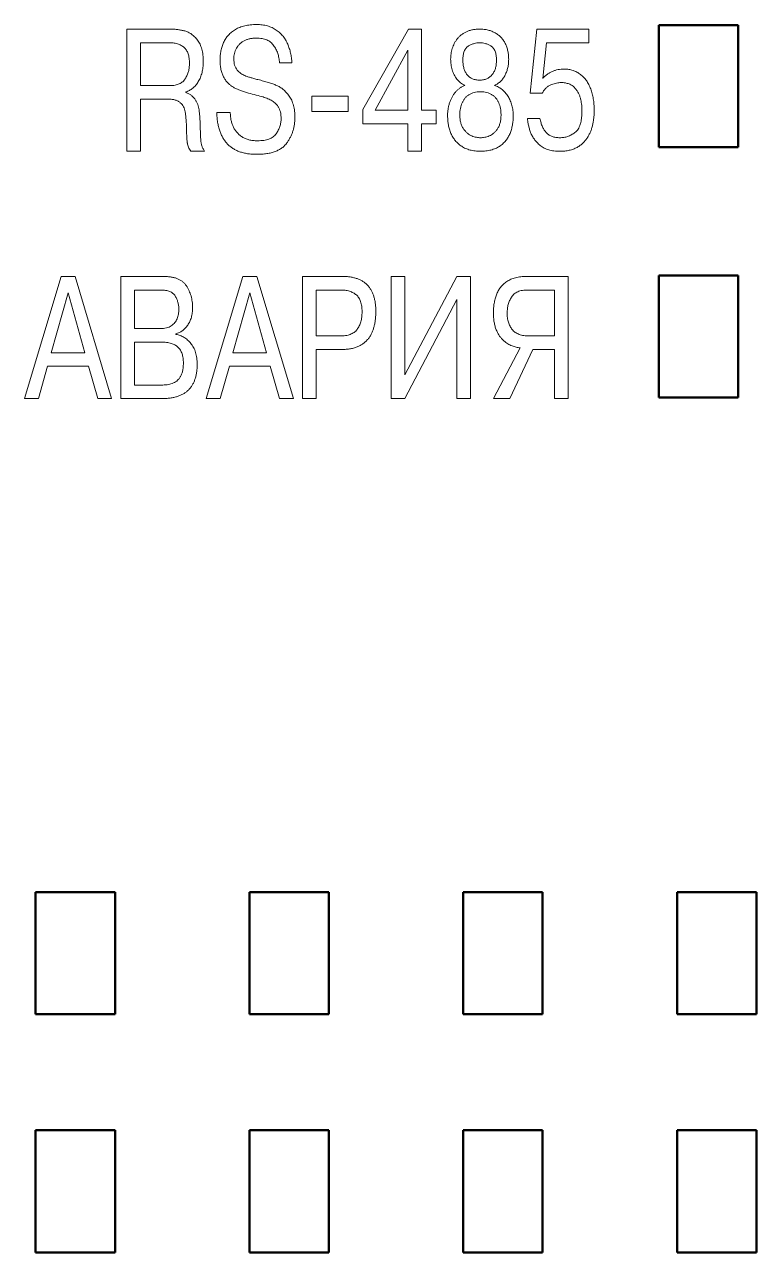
# Model space of a CAD drawing. Header units: millimetres. Extents: x 3520 to 8864, y 403 to 1747.
# Drawn here: x 7277.41 to 7289.39, y 1188.35 to 1208.46 of the extents above; entities that cross this region are included whole.
import ezdxf

# ---------------------------------------------------------------- set-up
doc = ezdxf.new("R2010")
doc.units = ezdxf.units.MM
doc.layers.add('main', color=5, linetype='Continuous', lineweight=50)

msp = doc.modelspace()

# ---------------------------------------------------------------- linework, layer by layer
at = {"color": 0, "linetype": 'Continuous', "lineweight": 15}
for p, q in [((7279.088, 1206.385, 1518.358), (7279.088, 1208.385, 1518.358)), ((7279.088, 1208.385, 1518.358), (7279.805, 1208.385, 1518.358)), ((7282.948, 1207.069, 1518.358), (7283.696, 1208.385, 1518.358)), ((7283.696, 1208.385, 1518.358), (7283.913, 1208.385, 1518.358)), ((7283.913, 1208.385, 1518.358), (7283.913, 1207.056, 1518.358)), ((7285.691, 1207.337, 1518.358), (7285.8, 1208.385, 1518.358)), ((7285.8, 1208.385, 1518.358), (7286.648, 1208.385, 1518.358)), ((7286.648, 1208.385, 1518.358), (7286.648, 1208.163, 1518.358)), ((7279.761, 1208.163, 1518.358), (7279.313, 1208.163, 1518.358)), ((7279.313, 1208.163, 1518.358), (7279.313, 1207.46, 1518.358)), ((7285.958, 1208.163, 1518.358), (7285.895, 1207.577, 1518.358)), ((7286.648, 1208.163, 1518.358), (7285.958, 1208.163, 1518.358)), ((7283.688, 1208.038, 1518.358), (7283.15, 1207.056, 1518.358)), ((7283.688, 1207.056, 1518.358), (7283.688, 1208.038, 1518.358)), ((7281.789, 1207.835, 1518.358), (7281.586, 1207.835, 1518.358)), ((7279.313, 1207.46, 1518.358), (7279.793, 1207.46, 1518.358)), ((7280.052, 1207.356, 1518.358), (7280.052, 1207.348, 1518.358)), ((7282.113, 1207.035, 1518.358), (7282.113, 1207.288, 1518.358)), ((7282.113, 1207.288, 1518.358), (7282.713, 1207.288, 1518.358)), ((7282.713, 1207.288, 1518.358), (7282.713, 1207.035, 1518.358)), ((7285.887, 1207.337, 1518.358), (7285.691, 1207.337, 1518.358)), ((7279.313, 1207.238, 1518.358), (7279.313, 1206.385, 1518.358)), ((7279.765, 1207.238, 1518.358), (7279.313, 1207.238, 1518.358)), ((7280.558, 1207.021, 1518.358), (7280.78, 1207.021, 1518.358)), ((7282.713, 1207.035, 1518.358), (7282.113, 1207.035, 1518.358)), ((7282.948, 1206.835, 1518.358), (7282.948, 1207.069, 1518.358)), ((7283.15, 1207.056, 1518.358), (7283.688, 1207.056, 1518.358)), ((7283.913, 1207.056, 1518.358), (7284.153, 1207.056, 1518.358)), ((7284.153, 1207.056, 1518.358), (7284.153, 1206.835, 1518.358)), ((7285.646, 1206.924, 1518.358), (7285.85, 1206.924, 1518.358)), ((7283.688, 1206.835, 1518.358), (7282.948, 1206.835, 1518.358)), ((7283.688, 1206.385, 1518.358), (7283.688, 1206.835, 1518.358)), ((7284.153, 1206.835, 1518.358), (7283.913, 1206.835, 1518.358)), ((7283.913, 1206.835, 1518.358), (7283.913, 1206.385, 1518.358)), ((7279.313, 1206.385, 1518.358), (7279.088, 1206.385, 1518.358)), ((7280.361, 1206.385, 1518.358), (7280.133, 1206.385, 1518.358)), ((7283.913, 1206.385, 1518.358), (7283.688, 1206.385, 1518.358)), ((7277.413, 1202.335, 1518.358), (7278.011, 1204.335, 1518.358)), ((7278.011, 1204.335, 1518.358), (7278.239, 1204.335, 1518.358)), ((7278.239, 1204.335, 1518.358), (7278.838, 1202.335, 1518.358)), ((7278.988, 1204.335, 1518.358), (7279.688, 1204.335, 1518.358)), ((7278.988, 1202.335, 1518.358), (7278.988, 1204.335, 1518.358)), ((7280.388, 1202.335, 1518.358), (7280.986, 1204.335, 1518.358)), ((7280.986, 1204.335, 1518.358), (7281.214, 1204.335, 1518.358)), ((7281.214, 1204.335, 1518.358), (7281.813, 1202.335, 1518.358)), ((7281.963, 1204.335, 1518.358), (7282.617, 1204.335, 1518.358)), ((7281.963, 1202.335, 1518.358), (7281.963, 1204.335, 1518.358)), ((7283.413, 1202.335, 1518.358), (7283.413, 1204.335, 1518.358)), ((7283.413, 1204.335, 1518.358), (7283.638, 1204.335, 1518.358)), ((7283.638, 1202.726, 1518.358), (7284.488, 1204.335, 1518.358)), ((7283.638, 1204.335, 1518.358), (7283.638, 1202.726, 1518.358)), ((7284.488, 1204.335, 1518.358), (7284.713, 1204.335, 1518.358)), ((7284.713, 1204.335, 1518.358), (7284.713, 1202.335, 1518.358)), ((7285.635, 1204.335, 1518.358), (7286.313, 1204.335, 1518.358)), ((7286.313, 1204.335, 1518.358), (7286.313, 1202.335, 1518.358)), ((7278.124, 1204.066, 1518.358), (7277.847, 1203.085, 1518.358)), ((7278.401, 1203.085, 1518.358), (7278.124, 1204.066, 1518.358)), ((7279.213, 1204.113, 1518.358), (7279.213, 1203.481, 1518.358)), ((7279.64, 1204.113, 1518.358), (7279.213, 1204.113, 1518.358)), ((7281.099, 1204.066, 1518.358), (7280.822, 1203.085, 1518.358)), ((7281.376, 1203.085, 1518.358), (7281.099, 1204.066, 1518.358)), ((7282.188, 1204.113, 1518.358), (7282.188, 1203.36, 1518.358)), ((7282.576, 1204.113, 1518.358), (7282.188, 1204.113, 1518.358)), ((7286.088, 1204.113, 1518.358), (7285.652, 1204.113, 1518.358)), ((7286.088, 1203.36, 1518.358), (7286.088, 1204.113, 1518.358)), ((7284.488, 1203.958, 1518.358), (7283.638, 1202.335, 1518.358)), ((7284.488, 1202.335, 1518.358), (7284.488, 1203.958, 1518.358)), ((7279.213, 1203.481, 1518.358), (7279.633, 1203.481, 1518.358)), ((7279.213, 1203.26, 1518.358), (7279.213, 1202.556, 1518.358)), ((7279.65, 1203.26, 1518.358), (7279.213, 1203.26, 1518.358)), ((7279.891, 1203.394, 1518.358), (7279.891, 1203.387, 1518.358)), ((7282.188, 1203.36, 1518.358), (7282.576, 1203.36, 1518.358)), ((7285.68, 1203.36, 1518.358), (7286.088, 1203.36, 1518.358)), ((7277.847, 1203.085, 1518.358), (7278.401, 1203.085, 1518.358)), ((7280.822, 1203.085, 1518.358), (7281.376, 1203.085, 1518.358)), ((7282.602, 1203.138, 1518.358), (7282.188, 1203.138, 1518.358)), ((7282.188, 1203.138, 1518.358), (7282.188, 1202.335, 1518.358)), ((7285.088, 1202.335, 1518.358), (7285.524, 1203.165, 1518.358)), ((7285.735, 1203.138, 1518.358), (7285.357, 1202.335, 1518.358)), ((7286.088, 1203.138, 1518.358), (7285.735, 1203.138, 1518.358)), ((7286.088, 1202.335, 1518.358), (7286.088, 1203.138, 1518.358)), ((7277.79, 1202.863, 1518.358), (7277.641, 1202.335, 1518.358)), ((7278.459, 1202.863, 1518.358), (7277.79, 1202.863, 1518.358)), ((7278.61, 1202.335, 1518.358), (7278.459, 1202.863, 1518.358)), ((7280.765, 1202.863, 1518.358), (7280.616, 1202.335, 1518.358)), ((7281.434, 1202.863, 1518.358), (7280.765, 1202.863, 1518.358)), ((7281.585, 1202.335, 1518.358), (7281.434, 1202.863, 1518.358)), ((7279.213, 1202.556, 1518.358), (7279.65, 1202.556, 1518.358)), ((7277.641, 1202.335, 1518.358), (7277.413, 1202.335, 1518.358)), ((7278.838, 1202.335, 1518.358), (7278.61, 1202.335, 1518.358)), ((7279.664, 1202.335, 1518.358), (7278.988, 1202.335, 1518.358)), ((7280.616, 1202.335, 1518.358), (7280.388, 1202.335, 1518.358)), ((7281.813, 1202.335, 1518.358), (7281.585, 1202.335, 1518.358)), ((7282.188, 1202.335, 1518.358), (7281.963, 1202.335, 1518.358)), ((7283.638, 1202.335, 1518.358), (7283.413, 1202.335, 1518.358)), ((7284.713, 1202.335, 1518.358), (7284.488, 1202.335, 1518.358)), ((7285.357, 1202.335, 1518.358), (7285.088, 1202.335, 1518.358)), ((7286.313, 1202.335, 1518.358), (7286.088, 1202.335, 1518.358))]:
    msp.add_line(p, q, dxfattribs=at)
for points, knots in [([(7279.805, 1208.385, 1518.358), (7279.825, 1208.384, 1518.358), (7279.864, 1208.384, 1518.358), (7279.922, 1208.378, 1518.358), (7279.98, 1208.368, 1518.358), (7280.037, 1208.356, 1518.358), (7280.094, 1208.335, 1518.358), (7280.148, 1208.303, 1518.358), (7280.198, 1208.259, 1518.358), (7280.238, 1208.215, 1518.358), (7280.267, 1208.174, 1518.358), (7280.286, 1208.138, 1518.358), (7280.302, 1208.099, 1518.358), (7280.315, 1208.056, 1518.358), (7280.325, 1208.01, 1518.358), (7280.333, 1207.96, 1518.358), (7280.337, 1207.906, 1518.358), (7280.338, 1207.869, 1518.358), (7280.338, 1207.85, 1518.358)], [0, 0, 0, 0, 0.067582, 0.134971, 0.202115, 0.269617, 0.337867, 0.409146, 0.485828, 0.56907, 0.613412, 0.659555, 0.707806, 0.75922, 0.81407, 0.871893, 0.933782, 1, 1, 1, 1]), ([(7280.613, 1207.88, 1518.358), (7280.613, 1207.905, 1518.358), (7280.615, 1207.956, 1518.358), (7280.626, 1208.03, 1518.358), (7280.644, 1208.1, 1518.358), (7280.67, 1208.167, 1518.358), (7280.703, 1208.23, 1518.358), (7280.748, 1208.287, 1518.358), (7280.801, 1208.337, 1518.358), (7280.853, 1208.373, 1518.358), (7280.898, 1208.399, 1518.358), (7280.935, 1208.415, 1518.358), (7280.975, 1208.429, 1518.358), (7281.017, 1208.44, 1518.358), (7281.062, 1208.449, 1518.358), (7281.109, 1208.455, 1518.358), (7281.159, 1208.459, 1518.358), (7281.193, 1208.46, 1518.358), (7281.211, 1208.46, 1518.358)], [0, 0, 0, 0, 0.080989, 0.159447, 0.236237, 0.311749, 0.386925, 0.461647, 0.538438, 0.61848, 0.660416, 0.703291, 0.747551, 0.793709, 0.842119, 0.89209, 0.944674, 1, 1, 1, 1]), ([(7281.211, 1208.46, 1518.358), (7281.226, 1208.46, 1518.358), (7281.258, 1208.459, 1518.358), (7281.303, 1208.455, 1518.358), (7281.347, 1208.448, 1518.358), (7281.389, 1208.438, 1518.358), (7281.428, 1208.426, 1518.358), (7281.465, 1208.41, 1518.358), (7281.501, 1208.392, 1518.358), (7281.544, 1208.364, 1518.358), (7281.594, 1208.324, 1518.358), (7281.645, 1208.269, 1518.358), (7281.688, 1208.208, 1518.358), (7281.722, 1208.14, 1518.358), (7281.748, 1208.068, 1518.358), (7281.769, 1207.993, 1518.358), (7281.783, 1207.915, 1518.358), (7281.787, 1207.862, 1518.358), (7281.789, 1207.835, 1518.358)], [0, 0, 0, 0, 0.049927, 0.097956, 0.144353, 0.188898, 0.231843, 0.274003, 0.315344, 0.356188, 0.436482, 0.514325, 0.592164, 0.671002, 0.751236, 0.832704, 0.915347, 1, 1, 1, 1]), ([(7284.388, 1207.891, 1518.358), (7284.388, 1207.906, 1518.358), (7284.389, 1207.935, 1518.358), (7284.394, 1207.979, 1518.358), (7284.402, 1208.023, 1518.358), (7284.414, 1208.067, 1518.358), (7284.428, 1208.11, 1518.358), (7284.447, 1208.151, 1518.358), (7284.47, 1208.19, 1518.358), (7284.496, 1208.227, 1518.358), (7284.526, 1208.261, 1518.358), (7284.562, 1208.292, 1518.358), (7284.602, 1208.319, 1518.358), (7284.646, 1208.343, 1518.358), (7284.694, 1208.362, 1518.358), (7284.747, 1208.375, 1518.358), (7284.804, 1208.383, 1518.358), (7284.844, 1208.384, 1518.358), (7284.864, 1208.385, 1518.358)], [0, 0, 0, 0, 0.057124, 0.114087, 0.171656, 0.230106, 0.288901, 0.346769, 0.405172, 0.46349, 0.522899, 0.583399, 0.645196, 0.709387, 0.776746, 0.846589, 0.921108, 1, 1, 1, 1]), ([(7284.864, 1208.385, 1518.358), (7284.888, 1208.384, 1518.358), (7284.934, 1208.383, 1518.358), (7285.001, 1208.371, 1518.358), (7285.063, 1208.351, 1518.358), (7285.119, 1208.323, 1518.358), (7285.17, 1208.289, 1518.358), (7285.215, 1208.248, 1518.358), (7285.253, 1208.201, 1518.358), (7285.283, 1208.147, 1518.358), (7285.308, 1208.089, 1518.358), (7285.325, 1208.026, 1518.358), (7285.336, 1207.96, 1518.358), (7285.337, 1207.914, 1518.358), (7285.338, 1207.891, 1518.358)], [0, 0, 0, 0, 0.0922066, 0.1795328, 0.2625582, 0.3435537, 0.4229668, 0.5006548, 0.5783939, 0.6579566, 0.7397914, 0.8227598, 0.9093355, 1, 1, 1, 1]), ([(7280.113, 1207.822, 1518.358), (7280.113, 1207.837, 1518.358), (7280.112, 1207.866, 1518.358), (7280.108, 1207.907, 1518.358), (7280.101, 1207.945, 1518.358), (7280.092, 1207.98, 1518.358), (7280.079, 1208.011, 1518.358), (7280.064, 1208.039, 1518.358), (7280.046, 1208.064, 1518.358), (7280.025, 1208.085, 1518.358), (7280.002, 1208.104, 1518.358), (7279.975, 1208.12, 1518.358), (7279.946, 1208.133, 1518.358), (7279.914, 1208.145, 1518.358), (7279.88, 1208.153, 1518.358), (7279.842, 1208.159, 1518.358), (7279.802, 1208.163, 1518.358), (7279.775, 1208.163, 1518.358), (7279.761, 1208.163, 1518.358)], [0, 0, 0, 0, 0.078601, 0.15128, 0.218583, 0.2821, 0.340832, 0.397255, 0.450603, 0.50274, 0.555258, 0.609383, 0.665498, 0.724782, 0.787285, 0.853557, 0.924864, 1, 1, 1, 1]), ([(7281.209, 1208.238, 1518.358), (7281.19, 1208.238, 1518.358), (7281.153, 1208.237, 1518.358), (7281.1, 1208.228, 1518.358), (7281.051, 1208.214, 1518.358), (7281.007, 1208.195, 1518.358), (7280.967, 1208.17, 1518.358), (7280.933, 1208.141, 1518.358), (7280.903, 1208.108, 1518.358), (7280.88, 1208.071, 1518.358), (7280.861, 1208.031, 1518.358), (7280.847, 1207.988, 1518.358), (7280.839, 1207.943, 1518.358), (7280.838, 1207.913, 1518.358), (7280.838, 1207.897, 1518.358)], [0, 0, 0, 0, 0.100525, 0.193917, 0.282718, 0.3677, 0.448985, 0.527619, 0.604609, 0.681676, 0.759205, 0.837731, 0.917331, 1, 1, 1, 1]), ([(7281.586, 1207.835, 1518.358), (7281.583, 1207.861, 1518.358), (7281.578, 1207.913, 1518.358), (7281.559, 1207.988, 1518.358), (7281.53, 1208.056, 1518.358), (7281.498, 1208.109, 1518.358), (7281.468, 1208.147, 1518.358), (7281.441, 1208.172, 1518.358), (7281.411, 1208.192, 1518.358), (7281.377, 1208.209, 1518.358), (7281.34, 1208.223, 1518.358), (7281.299, 1208.232, 1518.358), (7281.255, 1208.237, 1518.358), (7281.224, 1208.238, 1518.358), (7281.209, 1208.238, 1518.358)], [0, 0, 0, 0, 0.128545, 0.250489, 0.369902, 0.487495, 0.545997, 0.603831, 0.662579, 0.722447, 0.785861, 0.852328, 0.923889, 1, 1, 1, 1]), ([(7284.864, 1208.163, 1518.358), (7284.849, 1208.163, 1518.358), (7284.818, 1208.161, 1518.358), (7284.772, 1208.15, 1518.358), (7284.726, 1208.133, 1518.358), (7284.688, 1208.114, 1518.358), (7284.658, 1208.094, 1518.358), (7284.639, 1208.074, 1518.358), (7284.623, 1208.05, 1518.358), (7284.61, 1208.023, 1518.358), (7284.6, 1207.991, 1518.358), (7284.593, 1207.956, 1518.358), (7284.589, 1207.917, 1518.358), (7284.588, 1207.889, 1518.358), (7284.588, 1207.875, 1518.358)], [0, 0, 0, 0, 0.099472, 0.201106, 0.308479, 0.422805, 0.481641, 0.540898, 0.603028, 0.668418, 0.741415, 0.819884, 0.905894, 1, 1, 1, 1]), ([(7285.138, 1207.875, 1518.358), (7285.138, 1207.889, 1518.358), (7285.137, 1207.917, 1518.358), (7285.133, 1207.956, 1518.358), (7285.126, 1207.992, 1518.358), (7285.116, 1208.023, 1518.358), (7285.103, 1208.051, 1518.358), (7285.087, 1208.075, 1518.358), (7285.068, 1208.094, 1518.358), (7285.04, 1208.115, 1518.358), (7285.001, 1208.133, 1518.358), (7284.956, 1208.151, 1518.358), (7284.91, 1208.161, 1518.358), (7284.879, 1208.163, 1518.358), (7284.864, 1208.163, 1518.358)], [0, 0, 0, 0, 0.0952428, 0.1815086, 0.2610518, 0.3331826, 0.3995423, 0.4613766, 0.5201941, 0.5785095, 0.6912584, 0.797642, 0.9002326, 1, 1, 1, 1]), ([(7281.295, 1207.28, 1518.358), (7281.255, 1207.291, 1518.358), (7281.171, 1207.314, 1518.358), (7281.066, 1207.341, 1518.358), (7280.982, 1207.367, 1518.358), (7280.924, 1207.389, 1518.358), (7280.87, 1207.412, 1518.358), (7280.82, 1207.439, 1518.358), (7280.775, 1207.47, 1518.358), (7280.735, 1207.508, 1518.358), (7280.7, 1207.552, 1518.358), (7280.669, 1207.603, 1518.358), (7280.643, 1207.661, 1518.358), (7280.626, 1207.727, 1518.358), (7280.614, 1207.801, 1518.358), (7280.613, 1207.853, 1518.358), (7280.613, 1207.88, 1518.358)], [0, 0, 0, 0, 0.124672, 0.256654, 0.322071, 0.383851, 0.441716, 0.496622, 0.549822, 0.603589, 0.65927, 0.717637, 0.7795, 0.846709, 0.919668, 1, 1, 1, 1]), ([(7280.838, 1207.897, 1518.358), (7280.838, 1207.879, 1518.358), (7280.84, 1207.844, 1518.358), (7280.85, 1207.795, 1518.358), (7280.867, 1207.752, 1518.358), (7280.891, 1207.715, 1518.358), (7280.92, 1207.686, 1518.358), (7280.95, 1207.659, 1518.358), (7280.983, 1207.639, 1518.358), (7281.018, 1207.622, 1518.358), (7281.06, 1207.608, 1518.358), (7281.109, 1207.592, 1518.358), (7281.169, 1207.576, 1518.358), (7281.211, 1207.564, 1518.358), (7281.234, 1207.558, 1518.358)], [0, 0, 0, 0, 0.095091, 0.180969, 0.259763, 0.334584, 0.406504, 0.475245, 0.541996, 0.607187, 0.680505, 0.770757, 0.877177, 1, 1, 1, 1]), ([(7284.622, 1207.463, 1518.358), (7284.61, 1207.47, 1518.358), (7284.584, 1207.482, 1518.358), (7284.55, 1207.506, 1518.358), (7284.519, 1207.533, 1518.358), (7284.491, 1207.565, 1518.358), (7284.466, 1207.6, 1518.358), (7284.445, 1207.637, 1518.358), (7284.427, 1207.676, 1518.358), (7284.413, 1207.718, 1518.358), (7284.402, 1207.761, 1518.358), (7284.394, 1207.804, 1518.358), (7284.389, 1207.848, 1518.358), (7284.388, 1207.877, 1518.358), (7284.388, 1207.891, 1518.358)], [0, 0, 0, 0, 0.082033, 0.162753, 0.242748, 0.324882, 0.407522, 0.490339, 0.573761, 0.659565, 0.74559, 0.831206, 0.915821, 1, 1, 1, 1]), ([(7285.338, 1207.891, 1518.358), (7285.337, 1207.868, 1518.358), (7285.336, 1207.823, 1518.358), (7285.325, 1207.757, 1518.358), (7285.307, 1207.693, 1518.358), (7285.282, 1207.634, 1518.358), (7285.25, 1207.579, 1518.358), (7285.209, 1207.532, 1518.358), (7285.162, 1207.492, 1518.358), (7285.125, 1207.473, 1518.358), (7285.106, 1207.463, 1518.358)], [0, 0, 0, 0, 0.133109, 0.263235, 0.390427, 0.517402, 0.641033, 0.76009, 0.878262, 1, 1, 1, 1]), ([(7279.793, 1207.46, 1518.358), (7279.808, 1207.46, 1518.358), (7279.836, 1207.461, 1518.358), (7279.876, 1207.466, 1518.358), (7279.913, 1207.475, 1518.358), (7279.946, 1207.487, 1518.358), (7279.976, 1207.504, 1518.358), (7280.003, 1207.523, 1518.358), (7280.025, 1207.547, 1518.358), (7280.051, 1207.583, 1518.358), (7280.075, 1207.632, 1518.358), (7280.097, 1207.693, 1518.358), (7280.11, 1207.757, 1518.358), (7280.112, 1207.8, 1518.358), (7280.113, 1207.822, 1518.358)], [0, 0, 0, 0, 0.079674, 0.153454, 0.221537, 0.286083, 0.347452, 0.406864, 0.465678, 0.525243, 0.645068, 0.762859, 0.880352, 1, 1, 1, 1]), ([(7280.338, 1207.85, 1518.358), (7280.338, 1207.835, 1518.358), (7280.337, 1207.804, 1518.358), (7280.333, 1207.759, 1518.358), (7280.327, 1207.716, 1518.358), (7280.318, 1207.675, 1518.358), (7280.307, 1207.635, 1518.358), (7280.293, 1207.597, 1518.358), (7280.277, 1207.561, 1518.358), (7280.258, 1207.527, 1518.358), (7280.237, 1207.495, 1518.358), (7280.215, 1207.466, 1518.358), (7280.192, 1207.44, 1518.358), (7280.166, 1207.417, 1518.358), (7280.14, 1207.397, 1518.358), (7280.113, 1207.38, 1518.358), (7280.083, 1207.366, 1518.358), (7280.063, 1207.359, 1518.358), (7280.052, 1207.356, 1518.358)], [0, 0, 0, 0, 0.076122, 0.14994, 0.221023, 0.289626, 0.357438, 0.423602, 0.488275, 0.552376, 0.614813, 0.674545, 0.731585, 0.786817, 0.840663, 0.894078, 0.947004, 1, 1, 1, 1]), ([(7284.588, 1207.875, 1518.358), (7284.588, 1207.863, 1518.358), (7284.589, 1207.839, 1518.358), (7284.592, 1207.804, 1518.358), (7284.598, 1207.772, 1518.358), (7284.605, 1207.741, 1518.358), (7284.615, 1207.712, 1518.358), (7284.627, 1207.685, 1518.358), (7284.642, 1207.66, 1518.358), (7284.658, 1207.637, 1518.358), (7284.677, 1207.617, 1518.358), (7284.698, 1207.599, 1518.358), (7284.721, 1207.584, 1518.358), (7284.746, 1207.571, 1518.358), (7284.773, 1207.562, 1518.358), (7284.801, 1207.554, 1518.358), (7284.832, 1207.551, 1518.358), (7284.853, 1207.55, 1518.358), (7284.864, 1207.55, 1518.358)], [0, 0, 0, 0, 0.075186, 0.146586, 0.214739, 0.280588, 0.342938, 0.40406, 0.463097, 0.522088, 0.579867, 0.636047, 0.693195, 0.750292, 0.80856, 0.869313, 0.932855, 1, 1, 1, 1]), ([(7284.864, 1207.55, 1518.358), (7284.874, 1207.55, 1518.358), (7284.895, 1207.55, 1518.358), (7284.924, 1207.555, 1518.358), (7284.952, 1207.561, 1518.358), (7284.978, 1207.571, 1518.358), (7285.002, 1207.583, 1518.358), (7285.025, 1207.598, 1518.358), (7285.046, 1207.616, 1518.358), (7285.065, 1207.636, 1518.358), (7285.082, 1207.659, 1518.358), (7285.097, 1207.684, 1518.358), (7285.11, 1207.711, 1518.358), (7285.12, 1207.74, 1518.358), (7285.128, 1207.77, 1518.358), (7285.134, 1207.804, 1518.358), (7285.137, 1207.838, 1518.358), (7285.138, 1207.862, 1518.358), (7285.138, 1207.875, 1518.358)], [0, 0, 0, 0, 0.064284, 0.125922, 0.185287, 0.242675, 0.29904, 0.355423, 0.411958, 0.470056, 0.529253, 0.589078, 0.651271, 0.71505, 0.780733, 0.849979, 0.923526, 1, 1, 1, 1]), ([(7285.895, 1207.577, 1518.358), (7285.906, 1207.59, 1518.358), (7285.929, 1207.614, 1518.358), (7285.968, 1207.645, 1518.358), (7286.008, 1207.672, 1518.358), (7286.052, 1207.693, 1518.358), (7286.098, 1207.711, 1518.358), (7286.146, 1207.722, 1518.358), (7286.197, 1207.73, 1518.358), (7286.231, 1207.731, 1518.358), (7286.249, 1207.731, 1518.358)], [0, 0, 0, 0, 0.127563, 0.251588, 0.37259, 0.494039, 0.615325, 0.739683, 0.867517, 1, 1, 1, 1]), ([(7286.249, 1207.731, 1518.358), (7286.261, 1207.731, 1518.358), (7286.286, 1207.731, 1518.358), (7286.322, 1207.726, 1518.358), (7286.357, 1207.72, 1518.358), (7286.391, 1207.711, 1518.358), (7286.423, 1207.698, 1518.358), (7286.454, 1207.683, 1518.358), (7286.484, 1207.665, 1518.358), (7286.522, 1207.638, 1518.358), (7286.566, 1207.598, 1518.358), (7286.612, 1207.542, 1518.358), (7286.65, 1207.477, 1518.358), (7286.682, 1207.405, 1518.358), (7286.707, 1207.326, 1518.358), (7286.725, 1207.242, 1518.358), (7286.736, 1207.152, 1518.358), (7286.737, 1207.091, 1518.358), (7286.738, 1207.06, 1518.358)], [0, 0, 0, 0, 0.0402993, 0.0791755, 0.1171932, 0.1546558, 0.1915884, 0.2283704, 0.2654291, 0.3030347, 0.3787883, 0.4559875, 0.5363641, 0.6212696, 0.7101769, 0.8024281, 0.8988109, 1, 1, 1, 1]), ([(7281.234, 1207.558, 1518.358), (7281.264, 1207.551, 1518.358), (7281.321, 1207.536, 1518.358), (7281.402, 1207.513, 1518.358), (7281.474, 1207.489, 1518.358), (7281.538, 1207.465, 1518.358), (7281.596, 1207.436, 1518.358), (7281.65, 1207.397, 1518.358), (7281.7, 1207.347, 1518.358), (7281.739, 1207.299, 1518.358), (7281.768, 1207.255, 1518.358), (7281.787, 1207.219, 1518.358), (7281.802, 1207.178, 1518.358), (7281.816, 1207.135, 1518.358), (7281.826, 1207.089, 1518.358), (7281.833, 1207.039, 1518.358), (7281.837, 1206.987, 1518.358), (7281.838, 1206.95, 1518.358), (7281.838, 1206.932, 1518.358)], [0, 0, 0, 0, 0.096289, 0.183241, 0.260683, 0.329391, 0.394167, 0.46236, 0.534542, 0.612862, 0.654266, 0.69649, 0.740693, 0.787144, 0.836287, 0.887638, 0.942284, 1, 1, 1, 1]), ([(7286.195, 1207.51, 1518.358), (7286.183, 1207.51, 1518.358), (7286.158, 1207.509, 1518.358), (7286.121, 1207.502, 1518.358), (7286.08, 1207.491, 1518.358), (7286.037, 1207.478, 1518.358), (7285.993, 1207.457, 1518.358), (7285.953, 1207.425, 1518.358), (7285.917, 1207.385, 1518.358), (7285.897, 1207.354, 1518.358), (7285.887, 1207.337, 1518.358)], [0, 0, 0, 0, 0.093947, 0.197558, 0.3108, 0.435113, 0.56426, 0.698753, 0.84274, 1, 1, 1, 1]), ([(7286.538, 1207.056, 1518.358), (7286.538, 1207.069, 1518.358), (7286.537, 1207.096, 1518.358), (7286.533, 1207.138, 1518.358), (7286.527, 1207.183, 1518.358), (7286.519, 1207.23, 1518.358), (7286.506, 1207.279, 1518.358), (7286.485, 1207.328, 1518.358), (7286.458, 1207.375, 1518.358), (7286.429, 1207.413, 1518.358), (7286.403, 1207.441, 1518.358), (7286.38, 1207.46, 1518.358), (7286.355, 1207.475, 1518.358), (7286.327, 1207.488, 1518.358), (7286.297, 1207.497, 1518.358), (7286.265, 1207.505, 1518.358), (7286.231, 1207.509, 1518.358), (7286.207, 1207.51, 1518.358), (7286.195, 1207.51, 1518.358)], [0, 0, 0, 0, 0.060176, 0.124809, 0.195352, 0.271268, 0.350558, 0.431692, 0.516097, 0.605411, 0.650957, 0.696698, 0.742233, 0.788702, 0.837888, 0.889028, 0.942838, 1, 1, 1, 1]), ([(7280.052, 1207.348, 1518.358), (7280.069, 1207.341, 1518.358), (7280.1, 1207.328, 1518.358), (7280.143, 1207.301, 1518.358), (7280.179, 1207.269, 1518.358), (7280.207, 1207.233, 1518.358), (7280.23, 1207.193, 1518.358), (7280.249, 1207.151, 1518.358), (7280.262, 1207.107, 1518.358), (7280.271, 1207.06, 1518.358), (7280.277, 1207.008, 1518.358), (7280.282, 1206.949, 1518.358), (7280.286, 1206.882, 1518.358), (7280.287, 1206.835, 1518.358), (7280.288, 1206.81, 1518.358)], [0, 0, 0, 0, 0.084088, 0.162441, 0.236861, 0.309445, 0.381736, 0.453397, 0.525918, 0.600217, 0.68178, 0.775397, 0.88126, 1, 1, 1, 1]), ([(7281.613, 1206.922, 1518.358), (7281.612, 1206.941, 1518.358), (7281.611, 1206.978, 1518.358), (7281.602, 1207.029, 1518.358), (7281.587, 1207.075, 1518.358), (7281.565, 1207.115, 1518.358), (7281.539, 1207.148, 1518.358), (7281.512, 1207.178, 1518.358), (7281.481, 1207.202, 1518.358), (7281.449, 1207.222, 1518.358), (7281.414, 1207.237, 1518.358), (7281.377, 1207.253, 1518.358), (7281.337, 1207.267, 1518.358), (7281.309, 1207.276, 1518.358), (7281.295, 1207.28, 1518.358)], [0, 0, 0, 0, 0.108246, 0.207385, 0.298142, 0.383864, 0.465262, 0.541732, 0.614955, 0.685519, 0.757208, 0.834041, 0.914667, 1, 1, 1, 1]), ([(7284.338, 1206.962, 1518.358), (7284.338, 1206.982, 1518.358), (7284.339, 1207.022, 1518.358), (7284.346, 1207.081, 1518.358), (7284.357, 1207.137, 1518.358), (7284.373, 1207.189, 1518.358), (7284.393, 1207.239, 1518.358), (7284.416, 1207.284, 1518.358), (7284.443, 1207.326, 1518.358), (7284.474, 1207.362, 1518.358), (7284.507, 1207.395, 1518.358), (7284.543, 1207.423, 1518.358), (7284.581, 1207.446, 1518.358), (7284.609, 1207.458, 1518.358), (7284.622, 1207.463, 1518.358)], [0, 0, 0, 0, 0.099456, 0.195628, 0.287958, 0.377841, 0.465029, 0.548229, 0.628271, 0.706088, 0.781773, 0.855807, 0.928136, 1, 1, 1, 1]), ([(7284.877, 1207.36, 1518.358), (7284.858, 1207.359, 1518.358), (7284.823, 1207.358, 1518.358), (7284.773, 1207.349, 1518.358), (7284.728, 1207.333, 1518.358), (7284.687, 1207.312, 1518.358), (7284.652, 1207.285, 1518.358), (7284.621, 1207.253, 1518.358), (7284.595, 1207.217, 1518.358), (7284.574, 1207.176, 1518.358), (7284.558, 1207.133, 1518.358), (7284.546, 1207.086, 1518.358), (7284.539, 1207.037, 1518.358), (7284.538, 1207.003, 1518.358), (7284.538, 1206.986, 1518.358)], [0, 0, 0, 0, 0.0952311, 0.1835102, 0.2667907, 0.3466559, 0.424224, 0.5006468, 0.5780913, 0.6576366, 0.7394521, 0.8225639, 0.9096209, 1, 1, 1, 1]), ([(7285.213, 1206.986, 1518.358), (7285.212, 1207.003, 1518.358), (7285.211, 1207.037, 1518.358), (7285.205, 1207.086, 1518.358), (7285.193, 1207.133, 1518.358), (7285.177, 1207.177, 1518.358), (7285.157, 1207.218, 1518.358), (7285.131, 1207.254, 1518.358), (7285.1, 1207.286, 1518.358), (7285.064, 1207.312, 1518.358), (7285.024, 1207.334, 1518.358), (7284.979, 1207.349, 1518.358), (7284.929, 1207.358, 1518.358), (7284.894, 1207.359, 1518.358), (7284.877, 1207.36, 1518.358)], [0, 0, 0, 0, 0.090614, 0.177802, 0.261961, 0.34375, 0.423796, 0.501441, 0.578063, 0.655965, 0.735433, 0.818058, 0.905891, 1, 1, 1, 1]), ([(7285.106, 1207.463, 1518.358), (7285.117, 1207.459, 1518.358), (7285.14, 1207.451, 1518.358), (7285.171, 1207.435, 1518.358), (7285.202, 1207.417, 1518.358), (7285.23, 1207.396, 1518.358), (7285.257, 1207.372, 1518.358), (7285.282, 1207.345, 1518.358), (7285.306, 1207.315, 1518.358), (7285.328, 1207.283, 1518.358), (7285.348, 1207.249, 1518.358), (7285.365, 1207.213, 1518.358), (7285.38, 1207.175, 1518.358), (7285.393, 1207.135, 1518.358), (7285.401, 1207.094, 1518.358), (7285.408, 1207.052, 1518.358), (7285.412, 1207.007, 1518.358), (7285.413, 1206.977, 1518.358), (7285.413, 1206.962, 1518.358)], [0, 0, 0, 0, 0.056701, 0.112878, 0.168976, 0.225442, 0.282713, 0.341661, 0.401388, 0.464001, 0.52725, 0.590667, 0.65545, 0.720555, 0.787397, 0.855999, 0.927219, 1, 1, 1, 1]), ([(7280.063, 1206.778, 1518.358), (7280.062, 1206.803, 1518.358), (7280.061, 1206.851, 1518.358), (7280.056, 1206.918, 1518.358), (7280.05, 1206.977, 1518.358), (7280.043, 1207.028, 1518.358), (7280.032, 1207.073, 1518.358), (7280.015, 1207.114, 1518.358), (7279.991, 1207.15, 1518.358), (7279.962, 1207.182, 1518.358), (7279.925, 1207.208, 1518.358), (7279.879, 1207.226, 1518.358), (7279.825, 1207.237, 1518.358), (7279.786, 1207.238, 1518.358), (7279.765, 1207.238, 1518.358)], [0, 0, 0, 0, 0.119234, 0.225135, 0.318337, 0.397909, 0.469564, 0.536987, 0.603936, 0.670871, 0.740561, 0.816298, 0.902184, 1, 1, 1, 1]), ([(7281.211, 1206.335, 1518.358), (7281.185, 1206.335, 1518.358), (7281.135, 1206.336, 1518.358), (7281.063, 1206.344, 1518.358), (7280.996, 1206.358, 1518.358), (7280.934, 1206.376, 1518.358), (7280.876, 1206.401, 1518.358), (7280.823, 1206.43, 1518.358), (7280.775, 1206.465, 1518.358), (7280.731, 1206.506, 1518.358), (7280.693, 1206.552, 1518.358), (7280.659, 1206.603, 1518.358), (7280.63, 1206.66, 1518.358), (7280.606, 1206.722, 1518.358), (7280.586, 1206.789, 1518.358), (7280.572, 1206.862, 1518.358), (7280.562, 1206.94, 1518.358), (7280.559, 1206.993, 1518.358), (7280.558, 1207.021, 1518.358)], [0, 0, 0, 0, 0.071054, 0.137747, 0.201338, 0.261509, 0.319309, 0.375258, 0.429969, 0.484829, 0.540121, 0.596592, 0.655247, 0.716737, 0.78163, 0.849981, 0.922689, 1, 1, 1, 1]), ([(7280.78, 1207.021, 1518.358), (7280.781, 1207.001, 1518.358), (7280.782, 1206.961, 1518.358), (7280.791, 1206.902, 1518.358), (7280.806, 1206.845, 1518.358), (7280.826, 1206.791, 1518.358), (7280.852, 1206.74, 1518.358), (7280.887, 1206.695, 1518.358), (7280.927, 1206.654, 1518.358), (7280.974, 1206.619, 1518.358), (7281.027, 1206.591, 1518.358), (7281.087, 1206.571, 1518.358), (7281.154, 1206.558, 1518.358), (7281.2, 1206.557, 1518.358), (7281.224, 1206.556, 1518.358)], [0, 0, 0, 0, 0.084036, 0.165597, 0.246239, 0.325577, 0.404029, 0.481284, 0.55927, 0.639214, 0.722001, 0.808428, 0.900865, 1, 1, 1, 1]), ([(7281.838, 1206.932, 1518.358), (7281.838, 1206.913, 1518.358), (7281.837, 1206.876, 1518.358), (7281.83, 1206.822, 1518.358), (7281.82, 1206.768, 1518.358), (7281.806, 1206.716, 1518.358), (7281.787, 1206.665, 1518.358), (7281.765, 1206.615, 1518.358), (7281.738, 1206.567, 1518.358), (7281.708, 1206.52, 1518.358), (7281.671, 1206.476, 1518.358), (7281.627, 1206.437, 1518.358), (7281.575, 1206.406, 1518.358), (7281.516, 1206.379, 1518.358), (7281.45, 1206.359, 1518.358), (7281.376, 1206.345, 1518.358), (7281.296, 1206.336, 1518.358), (7281.24, 1206.335, 1518.358), (7281.211, 1206.335, 1518.358)], [0, 0, 0, 0, 0.05652, 0.111788, 0.166869, 0.2214, 0.276003, 0.331153, 0.386668, 0.443749, 0.500949, 0.559475, 0.620313, 0.684845, 0.75469, 0.8296, 0.911476, 1, 1, 1, 1]), ([(7281.224, 1206.556, 1518.358), (7281.242, 1206.557, 1518.358), (7281.277, 1206.558, 1518.358), (7281.326, 1206.562, 1518.358), (7281.372, 1206.571, 1518.358), (7281.413, 1206.584, 1518.358), (7281.449, 1206.6, 1518.358), (7281.481, 1206.62, 1518.358), (7281.509, 1206.644, 1518.358), (7281.539, 1206.68, 1518.358), (7281.568, 1206.729, 1518.358), (7281.594, 1206.791, 1518.358), (7281.61, 1206.856, 1518.358), (7281.612, 1206.9, 1518.358), (7281.613, 1206.922, 1518.358)], [0, 0, 0, 0, 0.088675, 0.170654, 0.245963, 0.316028, 0.381294, 0.442759, 0.501477, 0.559359, 0.672903, 0.782267, 0.890516, 1, 1, 1, 1]), ([(7284.877, 1206.385, 1518.358), (7284.861, 1206.385, 1518.358), (7284.832, 1206.385, 1518.358), (7284.788, 1206.39, 1518.358), (7284.746, 1206.396, 1518.358), (7284.707, 1206.405, 1518.358), (7284.669, 1206.416, 1518.358), (7284.634, 1206.43, 1518.358), (7284.6, 1206.446, 1518.358), (7284.559, 1206.472, 1518.358), (7284.512, 1206.508, 1518.358), (7284.463, 1206.559, 1518.358), (7284.422, 1206.615, 1518.358), (7284.391, 1206.678, 1518.358), (7284.368, 1206.745, 1518.358), (7284.35, 1206.815, 1518.358), (7284.34, 1206.888, 1518.358), (7284.339, 1206.937, 1518.358), (7284.338, 1206.962, 1518.358)], [0, 0, 0, 0, 0.051187, 0.09993, 0.146814, 0.192117, 0.235977, 0.278777, 0.320635, 0.361665, 0.44145, 0.519392, 0.596212, 0.674645, 0.754048, 0.834664, 0.915936, 1, 1, 1, 1]), ([(7284.538, 1206.986, 1518.358), (7284.539, 1206.962, 1518.358), (7284.54, 1206.918, 1518.358), (7284.551, 1206.855, 1518.358), (7284.569, 1206.8, 1518.358), (7284.596, 1206.753, 1518.358), (7284.627, 1206.713, 1518.358), (7284.661, 1206.68, 1518.358), (7284.697, 1206.655, 1518.358), (7284.734, 1206.636, 1518.358), (7284.772, 1206.623, 1518.358), (7284.808, 1206.613, 1518.358), (7284.843, 1206.608, 1518.358), (7284.866, 1206.607, 1518.358), (7284.877, 1206.606, 1518.358)], [0, 0, 0, 0, 0.122449, 0.232718, 0.333157, 0.427028, 0.51503, 0.596172, 0.672553, 0.745861, 0.816065, 0.881665, 0.942526, 1, 1, 1, 1]), ([(7284.877, 1206.606, 1518.358), (7284.888, 1206.607, 1518.358), (7284.911, 1206.608, 1518.358), (7284.946, 1206.613, 1518.358), (7284.982, 1206.623, 1518.358), (7285.02, 1206.635, 1518.358), (7285.057, 1206.654, 1518.358), (7285.092, 1206.68, 1518.358), (7285.125, 1206.713, 1518.358), (7285.156, 1206.752, 1518.358), (7285.182, 1206.798, 1518.358), (7285.2, 1206.854, 1518.358), (7285.211, 1206.917, 1518.358), (7285.212, 1206.962, 1518.358), (7285.213, 1206.986, 1518.358)], [0, 0, 0, 0, 0.059574, 0.121165, 0.186825, 0.256222, 0.32868, 0.404022, 0.484266, 0.570965, 0.663991, 0.764948, 0.876111, 1, 1, 1, 1]), ([(7285.413, 1206.962, 1518.358), (7285.412, 1206.937, 1518.358), (7285.411, 1206.887, 1518.358), (7285.401, 1206.814, 1518.358), (7285.384, 1206.744, 1518.358), (7285.361, 1206.677, 1518.358), (7285.331, 1206.614, 1518.358), (7285.291, 1206.558, 1518.358), (7285.243, 1206.507, 1518.358), (7285.196, 1206.471, 1518.358), (7285.155, 1206.446, 1518.358), (7285.121, 1206.43, 1518.358), (7285.086, 1206.416, 1518.358), (7285.048, 1206.405, 1518.358), (7285.008, 1206.396, 1518.358), (7284.966, 1206.39, 1518.358), (7284.922, 1206.385, 1518.358), (7284.892, 1206.385, 1518.358), (7284.877, 1206.385, 1518.358)], [0, 0, 0, 0, 0.084884, 0.16699, 0.246944, 0.32617, 0.403788, 0.480074, 0.557379, 0.636864, 0.677878, 0.719326, 0.761951, 0.805793, 0.851504, 0.898802, 0.948396, 1, 1, 1, 1]), ([(7286.175, 1206.385, 1518.358), (7286.158, 1206.385, 1518.358), (7286.126, 1206.386, 1518.358), (7286.079, 1206.39, 1518.358), (7286.035, 1206.397, 1518.358), (7285.994, 1206.408, 1518.358), (7285.955, 1206.421, 1518.358), (7285.919, 1206.437, 1518.358), (7285.886, 1206.457, 1518.358), (7285.846, 1206.485, 1518.358), (7285.802, 1206.526, 1518.358), (7285.758, 1206.579, 1518.358), (7285.721, 1206.634, 1518.358), (7285.695, 1206.693, 1518.358), (7285.677, 1206.753, 1518.358), (7285.662, 1206.811, 1518.358), (7285.651, 1206.868, 1518.358), (7285.647, 1206.905, 1518.358), (7285.646, 1206.924, 1518.358)], [0, 0, 0, 0, 0.058691, 0.113892, 0.166821, 0.216786, 0.265136, 0.31185, 0.356769, 0.401122, 0.486786, 0.567751, 0.645655, 0.721538, 0.795746, 0.866325, 0.934453, 1, 1, 1, 1]), ([(7285.85, 1206.924, 1518.358), (7285.853, 1206.911, 1518.358), (7285.857, 1206.886, 1518.358), (7285.867, 1206.85, 1518.358), (7285.877, 1206.816, 1518.358), (7285.89, 1206.785, 1518.358), (7285.905, 1206.757, 1518.358), (7285.92, 1206.73, 1518.358), (7285.938, 1206.707, 1518.358), (7285.958, 1206.686, 1518.358), (7285.978, 1206.666, 1518.358), (7286.001, 1206.65, 1518.358), (7286.026, 1206.637, 1518.358), (7286.052, 1206.626, 1518.358), (7286.08, 1206.617, 1518.358), (7286.11, 1206.611, 1518.358), (7286.141, 1206.607, 1518.358), (7286.162, 1206.607, 1518.358), (7286.173, 1206.606, 1518.358)], [0, 0, 0, 0, 0.077894, 0.152085, 0.222659, 0.289169, 0.35303, 0.414323, 0.472846, 0.530272, 0.586068, 0.641492, 0.697728, 0.753672, 0.811672, 0.872276, 0.934412, 1, 1, 1, 1]), ([(7286.173, 1206.606, 1518.358), (7286.195, 1206.607, 1518.358), (7286.239, 1206.61, 1518.358), (7286.304, 1206.626, 1518.358), (7286.366, 1206.653, 1518.358), (7286.415, 1206.684, 1518.358), (7286.451, 1206.716, 1518.358), (7286.475, 1206.747, 1518.358), (7286.494, 1206.784, 1518.358), (7286.511, 1206.827, 1518.358), (7286.523, 1206.876, 1518.358), (7286.532, 1206.931, 1518.358), (7286.537, 1206.992, 1518.358), (7286.537, 1207.034, 1518.358), (7286.538, 1207.056, 1518.358)], [0, 0, 0, 0, 0.10042, 0.19937, 0.300095, 0.404939, 0.459945, 0.517879, 0.580041, 0.648809, 0.724772, 0.807716, 0.899287, 1, 1, 1, 1]), ([(7286.738, 1207.06, 1518.358), (7286.738, 1207.04, 1518.358), (7286.737, 1207.001, 1518.358), (7286.733, 1206.942, 1518.358), (7286.725, 1206.884, 1518.358), (7286.715, 1206.827, 1518.358), (7286.701, 1206.771, 1518.358), (7286.682, 1206.716, 1518.358), (7286.658, 1206.663, 1518.358), (7286.631, 1206.612, 1518.358), (7286.597, 1206.564, 1518.358), (7286.557, 1206.52, 1518.358), (7286.51, 1206.481, 1518.358), (7286.457, 1206.447, 1518.358), (7286.396, 1206.419, 1518.358), (7286.329, 1206.399, 1518.358), (7286.254, 1206.387, 1518.358), (7286.202, 1206.386, 1518.358), (7286.175, 1206.385, 1518.358)], [0, 0, 0, 0, 0.058715, 0.117568, 0.175955, 0.234438, 0.292519, 0.350061, 0.407868, 0.46636, 0.524543, 0.583796, 0.644367, 0.707752, 0.773753, 0.843577, 0.918907, 1, 1, 1, 1]), ([(7280.133, 1206.385, 1518.358), (7280.126, 1206.395, 1518.358), (7280.112, 1206.416, 1518.358), (7280.096, 1206.449, 1518.358), (7280.084, 1206.482, 1518.358), (7280.078, 1206.511, 1518.358), (7280.075, 1206.536, 1518.358), (7280.072, 1206.559, 1518.358), (7280.071, 1206.586, 1518.358), (7280.069, 1206.616, 1518.358), (7280.067, 1206.651, 1518.358), (7280.065, 1206.69, 1518.358), (7280.064, 1206.733, 1518.358), (7280.063, 1206.762, 1518.358), (7280.063, 1206.778, 1518.358)], [0, 0, 0, 0, 0.093433, 0.182513, 0.269249, 0.353059, 0.399606, 0.456672, 0.522282, 0.598452, 0.684228, 0.779568, 0.885456, 1, 1, 1, 1]), ([(7280.288, 1206.81, 1518.358), (7280.289, 1206.785, 1518.358), (7280.29, 1206.741, 1518.358), (7280.292, 1206.68, 1518.358), (7280.294, 1206.63, 1518.358), (7280.296, 1206.58, 1518.358), (7280.302, 1206.529, 1518.358), (7280.313, 1206.476, 1518.358), (7280.332, 1206.428, 1518.358), (7280.352, 1206.399, 1518.358), (7280.361, 1206.385, 1518.358)], [0, 0, 0, 0, 0.165045, 0.304215, 0.418474, 0.506861, 0.646784, 0.767485, 0.880248, 1, 1, 1, 1]), ([(7279.688, 1204.335, 1518.358), (7279.71, 1204.335, 1518.358), (7279.752, 1204.334, 1518.358), (7279.813, 1204.326, 1518.358), (7279.868, 1204.315, 1518.358), (7279.918, 1204.298, 1518.358), (7279.962, 1204.276, 1518.358), (7280.001, 1204.25, 1518.358), (7280.035, 1204.218, 1518.358), (7280.062, 1204.182, 1518.358), (7280.086, 1204.143, 1518.358), (7280.106, 1204.101, 1518.358), (7280.124, 1204.059, 1518.358), (7280.138, 1204.015, 1518.358), (7280.15, 1203.97, 1518.358), (7280.157, 1203.922, 1518.358), (7280.162, 1203.874, 1518.358), (7280.163, 1203.841, 1518.358), (7280.163, 1203.824, 1518.358)], [0, 0, 0, 0, 0.082286, 0.158238, 0.228322, 0.293489, 0.355221, 0.413734, 0.47087, 0.527753, 0.58509, 0.642443, 0.699713, 0.757297, 0.8163, 0.875849, 0.937315, 1, 1, 1, 1]), ([(7282.617, 1204.335, 1518.358), (7282.639, 1204.334, 1518.358), (7282.682, 1204.334, 1518.358), (7282.744, 1204.327, 1518.358), (7282.802, 1204.316, 1518.358), (7282.855, 1204.3, 1518.358), (7282.905, 1204.28, 1518.358), (7282.95, 1204.255, 1518.358), (7282.991, 1204.226, 1518.358), (7283.028, 1204.193, 1518.358), (7283.059, 1204.154, 1518.358), (7283.088, 1204.112, 1518.358), (7283.111, 1204.065, 1518.358), (7283.13, 1204.013, 1518.358), (7283.145, 1203.957, 1518.358), (7283.155, 1203.897, 1518.358), (7283.162, 1203.832, 1518.358), (7283.163, 1203.787, 1518.358), (7283.163, 1203.764, 1518.358)], [0, 0, 0, 0, 0.072894, 0.141393, 0.206321, 0.267427, 0.326183, 0.382327, 0.437347, 0.491656, 0.546737, 0.602449, 0.660281, 0.72057, 0.78435, 0.851744, 0.923673, 1, 1, 1, 1]), ([(7285.088, 1203.741, 1518.358), (7285.088, 1203.767, 1518.358), (7285.09, 1203.819, 1518.358), (7285.099, 1203.894, 1518.358), (7285.114, 1203.966, 1518.358), (7285.135, 1204.035, 1518.358), (7285.164, 1204.099, 1518.358), (7285.203, 1204.157, 1518.358), (7285.251, 1204.208, 1518.358), (7285.298, 1204.246, 1518.358), (7285.34, 1204.271, 1518.358), (7285.374, 1204.289, 1518.358), (7285.411, 1204.303, 1518.358), (7285.451, 1204.315, 1518.358), (7285.493, 1204.324, 1518.358), (7285.538, 1204.33, 1518.358), (7285.586, 1204.334, 1518.358), (7285.618, 1204.335, 1518.358), (7285.635, 1204.335, 1518.358)], [0, 0, 0, 0, 0.085627, 0.167532, 0.247199, 0.324493, 0.400492, 0.474971, 0.550506, 0.628562, 0.66888, 0.710553, 0.753584, 0.798334, 0.845104, 0.894343, 0.945769, 1, 1, 1, 1]), ([(7279.938, 1203.799, 1518.358), (7279.937, 1203.818, 1518.358), (7279.936, 1203.856, 1518.358), (7279.924, 1203.913, 1518.358), (7279.905, 1203.966, 1518.358), (7279.884, 1204.008, 1518.358), (7279.862, 1204.039, 1518.358), (7279.841, 1204.059, 1518.358), (7279.817, 1204.076, 1518.358), (7279.788, 1204.09, 1518.358), (7279.757, 1204.101, 1518.358), (7279.721, 1204.108, 1518.358), (7279.682, 1204.113, 1518.358), (7279.654, 1204.113, 1518.358), (7279.64, 1204.113, 1518.358)], [0, 0, 0, 0, 0.117343, 0.23107, 0.344395, 0.457919, 0.515285, 0.572517, 0.631805, 0.694004, 0.76209, 0.834368, 0.913508, 1, 1, 1, 1]), ([(7282.938, 1203.759, 1518.358), (7282.938, 1203.774, 1518.358), (7282.937, 1203.804, 1518.358), (7282.933, 1203.847, 1518.358), (7282.925, 1203.886, 1518.358), (7282.915, 1203.922, 1518.358), (7282.902, 1203.955, 1518.358), (7282.886, 1203.984, 1518.358), (7282.867, 1204.01, 1518.358), (7282.845, 1204.032, 1518.358), (7282.82, 1204.051, 1518.358), (7282.793, 1204.068, 1518.358), (7282.763, 1204.082, 1518.358), (7282.731, 1204.094, 1518.358), (7282.695, 1204.103, 1518.358), (7282.658, 1204.109, 1518.358), (7282.618, 1204.113, 1518.358), (7282.59, 1204.113, 1518.358), (7282.576, 1204.113, 1518.358)], [0, 0, 0, 0, 0.078926, 0.15216, 0.22086, 0.284769, 0.344477, 0.40103, 0.455444, 0.50886, 0.562213, 0.616211, 0.672426, 0.731423, 0.792872, 0.857931, 0.927108, 1, 1, 1, 1]), ([(7285.652, 1204.113, 1518.358), (7285.636, 1204.113, 1518.358), (7285.606, 1204.112, 1518.358), (7285.563, 1204.107, 1518.358), (7285.523, 1204.098, 1518.358), (7285.488, 1204.086, 1518.358), (7285.456, 1204.069, 1518.358), (7285.428, 1204.049, 1518.358), (7285.404, 1204.025, 1518.358), (7285.378, 1203.989, 1518.358), (7285.352, 1203.939, 1518.358), (7285.329, 1203.875, 1518.358), (7285.316, 1203.808, 1518.358), (7285.314, 1203.762, 1518.358), (7285.313, 1203.738, 1518.358)], [0, 0, 0, 0, 0.081362, 0.156398, 0.226065, 0.290773, 0.352583, 0.410857, 0.469297, 0.527422, 0.643783, 0.760348, 0.877792, 1, 1, 1, 1]), ([(7279.633, 1203.481, 1518.358), (7279.651, 1203.482, 1518.358), (7279.686, 1203.483, 1518.358), (7279.734, 1203.491, 1518.358), (7279.778, 1203.505, 1518.358), (7279.815, 1203.525, 1518.358), (7279.847, 1203.55, 1518.358), (7279.874, 1203.578, 1518.358), (7279.895, 1203.609, 1518.358), (7279.911, 1203.643, 1518.358), (7279.923, 1203.68, 1518.358), (7279.932, 1203.718, 1518.358), (7279.937, 1203.758, 1518.358), (7279.938, 1203.785, 1518.358), (7279.938, 1203.799, 1518.358)], [0, 0, 0, 0, 0.107598, 0.205664, 0.295051, 0.379013, 0.45892, 0.534913, 0.609428, 0.684321, 0.760657, 0.838108, 0.918178, 1, 1, 1, 1]), ([(7280.163, 1203.824, 1518.358), (7280.163, 1203.81, 1518.358), (7280.162, 1203.782, 1518.358), (7280.158, 1203.742, 1518.358), (7280.153, 1203.703, 1518.358), (7280.144, 1203.666, 1518.358), (7280.132, 1203.631, 1518.358), (7280.119, 1203.598, 1518.358), (7280.103, 1203.567, 1518.358), (7280.079, 1203.529, 1518.358), (7280.045, 1203.486, 1518.358), (7279.998, 1203.445, 1518.358), (7279.947, 1203.413, 1518.358), (7279.91, 1203.4, 1518.358), (7279.891, 1203.394, 1518.358)], [0, 0, 0, 0, 0.077882, 0.151795, 0.223311, 0.292264, 0.359121, 0.424777, 0.488349, 0.551566, 0.671926, 0.784742, 0.892412, 1, 1, 1, 1]), ([(7282.576, 1203.36, 1518.358), (7282.592, 1203.36, 1518.358), (7282.622, 1203.361, 1518.358), (7282.667, 1203.366, 1518.358), (7282.707, 1203.374, 1518.358), (7282.744, 1203.386, 1518.358), (7282.778, 1203.4, 1518.358), (7282.808, 1203.419, 1518.358), (7282.834, 1203.44, 1518.358), (7282.856, 1203.466, 1518.358), (7282.876, 1203.494, 1518.358), (7282.892, 1203.524, 1518.358), (7282.906, 1203.557, 1518.358), (7282.918, 1203.593, 1518.358), (7282.927, 1203.631, 1518.358), (7282.933, 1203.671, 1518.358), (7282.937, 1203.714, 1518.358), (7282.938, 1203.744, 1518.358), (7282.938, 1203.759, 1518.358)], [0, 0, 0, 0, 0.076935, 0.148626, 0.215498, 0.277688, 0.336371, 0.392692, 0.446841, 0.500858, 0.55523, 0.611367, 0.668967, 0.728761, 0.79145, 0.857247, 0.926863, 1, 1, 1, 1]), ([(7283.163, 1203.764, 1518.358), (7283.163, 1203.742, 1518.358), (7283.162, 1203.698, 1518.358), (7283.157, 1203.635, 1518.358), (7283.148, 1203.575, 1518.358), (7283.136, 1203.517, 1518.358), (7283.12, 1203.463, 1518.358), (7283.1, 1203.412, 1518.358), (7283.075, 1203.364, 1518.358), (7283.045, 1203.32, 1518.358), (7283.01, 1203.279, 1518.358), (7282.969, 1203.243, 1518.358), (7282.922, 1203.212, 1518.358), (7282.869, 1203.185, 1518.358), (7282.811, 1203.164, 1518.358), (7282.747, 1203.149, 1518.358), (7282.676, 1203.14, 1518.358), (7282.628, 1203.139, 1518.358), (7282.602, 1203.138, 1518.358)], [0, 0, 0, 0, 0.069, 0.134541, 0.198065, 0.258628, 0.317043, 0.373856, 0.429947, 0.485205, 0.54044, 0.596514, 0.654697, 0.71567, 0.779978, 0.847985, 0.921214, 1, 1, 1, 1]), ([(7285.524, 1203.165, 1518.358), (7285.503, 1203.169, 1518.358), (7285.458, 1203.176, 1518.358), (7285.403, 1203.193, 1518.358), (7285.358, 1203.213, 1518.358), (7285.324, 1203.232, 1518.358), (7285.289, 1203.256, 1518.358), (7285.254, 1203.284, 1518.358), (7285.22, 1203.318, 1518.358), (7285.188, 1203.359, 1518.358), (7285.16, 1203.406, 1518.358), (7285.134, 1203.46, 1518.358), (7285.113, 1203.52, 1518.358), (7285.099, 1203.588, 1518.358), (7285.09, 1203.662, 1518.358), (7285.088, 1203.714, 1518.358), (7285.088, 1203.741, 1518.358)], [0, 0, 0, 0, 0.082095, 0.169072, 0.215444, 0.264641, 0.317343, 0.37364, 0.433736, 0.497439, 0.565793, 0.64007, 0.719781, 0.805819, 0.898816, 1, 1, 1, 1]), ([(7285.313, 1203.738, 1518.358), (7285.313, 1203.725, 1518.358), (7285.313, 1203.698, 1518.358), (7285.317, 1203.659, 1518.358), (7285.324, 1203.622, 1518.358), (7285.333, 1203.586, 1518.358), (7285.345, 1203.553, 1518.358), (7285.359, 1203.521, 1518.358), (7285.376, 1203.492, 1518.358), (7285.395, 1203.465, 1518.358), (7285.418, 1203.44, 1518.358), (7285.444, 1203.418, 1518.358), (7285.475, 1203.4, 1518.358), (7285.509, 1203.385, 1518.358), (7285.547, 1203.374, 1518.358), (7285.588, 1203.366, 1518.358), (7285.633, 1203.361, 1518.358), (7285.664, 1203.36, 1518.358), (7285.68, 1203.36, 1518.358)], [0, 0, 0, 0, 0.067793, 0.132654, 0.19494, 0.254891, 0.313066, 0.369683, 0.425479, 0.480997, 0.536263, 0.592208, 0.650095, 0.710775, 0.775497, 0.845238, 0.91993, 1, 1, 1, 1]), ([(7280.013, 1202.913, 1518.358), (7280.013, 1202.927, 1518.358), (7280.012, 1202.956, 1518.358), (7280.008, 1202.997, 1518.358), (7280.001, 1203.034, 1518.358), (7279.992, 1203.069, 1518.358), (7279.979, 1203.101, 1518.358), (7279.964, 1203.13, 1518.358), (7279.946, 1203.155, 1518.358), (7279.925, 1203.178, 1518.358), (7279.901, 1203.197, 1518.358), (7279.874, 1203.214, 1518.358), (7279.844, 1203.228, 1518.358), (7279.811, 1203.24, 1518.358), (7279.775, 1203.249, 1518.358), (7279.736, 1203.255, 1518.358), (7279.694, 1203.259, 1518.358), (7279.665, 1203.26, 1518.358), (7279.65, 1203.26, 1518.358)], [0, 0, 0, 0, 0.07617, 0.146553, 0.213012, 0.274458, 0.333128, 0.388882, 0.441977, 0.494409, 0.547022, 0.601791, 0.658442, 0.717895, 0.781778, 0.850109, 0.922504, 1, 1, 1, 1]), ([(7279.891, 1203.387, 1518.358), (7279.903, 1203.384, 1518.358), (7279.926, 1203.379, 1518.358), (7279.96, 1203.368, 1518.358), (7279.992, 1203.354, 1518.358), (7280.024, 1203.337, 1518.358), (7280.054, 1203.317, 1518.358), (7280.083, 1203.294, 1518.358), (7280.11, 1203.268, 1518.358), (7280.136, 1203.239, 1518.358), (7280.16, 1203.207, 1518.358), (7280.181, 1203.172, 1518.358), (7280.199, 1203.133, 1518.358), (7280.213, 1203.091, 1518.358), (7280.224, 1203.046, 1518.358), (7280.232, 1202.997, 1518.358), (7280.237, 1202.946, 1518.358), (7280.238, 1202.91, 1518.358), (7280.238, 1202.892, 1518.358)], [0, 0, 0, 0, 0.054612, 0.108057, 0.161519, 0.215189, 0.269766, 0.325232, 0.382084, 0.441073, 0.501466, 0.563488, 0.62775, 0.694652, 0.764594, 0.838913, 0.917236, 1, 1, 1, 1]), ([(7279.65, 1202.556, 1518.358), (7279.667, 1202.557, 1518.358), (7279.699, 1202.557, 1518.358), (7279.745, 1202.562, 1518.358), (7279.789, 1202.57, 1518.358), (7279.83, 1202.582, 1518.358), (7279.869, 1202.599, 1518.358), (7279.904, 1202.622, 1518.358), (7279.935, 1202.652, 1518.358), (7279.963, 1202.689, 1518.358), (7279.986, 1202.733, 1518.358), (7280.002, 1202.786, 1518.358), (7280.011, 1202.847, 1518.358), (7280.012, 1202.89, 1518.358), (7280.013, 1202.913, 1518.358)], [0, 0, 0, 0, 0.083909, 0.162926, 0.238773, 0.311459, 0.382083, 0.453156, 0.526122, 0.603599, 0.68755, 0.779551, 0.883397, 1, 1, 1, 1]), ([(7280.238, 1202.892, 1518.358), (7280.237, 1202.869, 1518.358), (7280.237, 1202.826, 1518.358), (7280.23, 1202.762, 1518.358), (7280.219, 1202.703, 1518.358), (7280.203, 1202.649, 1518.358), (7280.183, 1202.598, 1518.358), (7280.158, 1202.552, 1518.358), (7280.129, 1202.511, 1518.358), (7280.095, 1202.474, 1518.358), (7280.057, 1202.441, 1518.358), (7280.013, 1202.412, 1518.358), (7279.966, 1202.388, 1518.358), (7279.914, 1202.369, 1518.358), (7279.858, 1202.353, 1518.358), (7279.797, 1202.342, 1518.358), (7279.732, 1202.336, 1518.358), (7279.687, 1202.335, 1518.358), (7279.664, 1202.335, 1518.358)], [0, 0, 0, 0, 0.073676, 0.142581, 0.208023, 0.269585, 0.328387, 0.384945, 0.439966, 0.494192, 0.549127, 0.604727, 0.662593, 0.72267, 0.785756, 0.852794, 0.924197, 1, 1, 1, 1])]:
    msp.add_open_spline(points, degree=3, knots=knots, dxfattribs=at)
at = {"layer": 'main', "color": 0}
for p, q in [((7289.094, 1208.452, 1518.358), (7287.794, 1208.452, 1518.358)), ((7287.794, 1208.452, 1518.358), (7287.794, 1206.452, 1518.358)), ((7289.094, 1206.452, 1518.358), (7289.094, 1208.452, 1518.358)), ((7287.794, 1206.452, 1518.358), (7289.094, 1206.452, 1518.358)), ((7289.094, 1204.352, 1518.358), (7287.794, 1204.352, 1518.358)), ((7287.794, 1204.352, 1518.358), (7287.794, 1202.352, 1518.358)), ((7289.094, 1202.352, 1518.358), (7289.094, 1204.352, 1518.358)), ((7287.794, 1202.352, 1518.358), (7289.094, 1202.352, 1518.358)), ((7277.594, 1194.252, 1518.358), (7277.594, 1192.252, 1518.358)), ((7278.894, 1194.252, 1518.358), (7277.594, 1194.252, 1518.358)), ((7278.894, 1192.252, 1518.358), (7278.894, 1194.252, 1518.358)), ((7282.394, 1194.252, 1518.358), (7281.094, 1194.252, 1518.358)), ((7281.094, 1194.252, 1518.358), (7281.094, 1192.252, 1518.358)), ((7282.394, 1192.252, 1518.358), (7282.394, 1194.252, 1518.358)), ((7285.894, 1194.252, 1518.358), (7284.594, 1194.252, 1518.358)), ((7284.594, 1194.252, 1518.358), (7284.594, 1192.252, 1518.358)), ((7285.894, 1192.252, 1518.358), (7285.894, 1194.252, 1518.358)), ((7289.394, 1194.252, 1518.358), (7288.094, 1194.252, 1518.358)), ((7288.094, 1194.252, 1518.358), (7288.094, 1192.252, 1518.358)), ((7289.394, 1192.252, 1518.358), (7289.394, 1194.252, 1518.358)), ((7277.594, 1192.252, 1518.358), (7278.894, 1192.252, 1518.358)), ((7281.094, 1192.252, 1518.358), (7282.394, 1192.252, 1518.358)), ((7284.594, 1192.252, 1518.358), (7285.894, 1192.252, 1518.358)), ((7288.094, 1192.252, 1518.358), (7289.394, 1192.252, 1518.358)), ((7278.894, 1190.352, 1518.358), (7277.594, 1190.352, 1518.358)), ((7277.594, 1190.352, 1518.358), (7277.594, 1188.352, 1518.358)), ((7278.894, 1188.352, 1518.358), (7278.894, 1190.352, 1518.358)), ((7282.394, 1190.352, 1518.358), (7281.094, 1190.352, 1518.358)), ((7281.094, 1190.352, 1518.358), (7281.094, 1188.352, 1518.358)), ((7282.394, 1188.352, 1518.358), (7282.394, 1190.352, 1518.358)), ((7285.894, 1190.352, 1518.358), (7284.594, 1190.352, 1518.358)), ((7284.594, 1190.352, 1518.358), (7284.594, 1188.352, 1518.358)), ((7285.894, 1188.352, 1518.358), (7285.894, 1190.352, 1518.358)), ((7289.394, 1190.352, 1518.358), (7288.094, 1190.352, 1518.358)), ((7288.094, 1190.352, 1518.358), (7288.094, 1188.352, 1518.358)), ((7289.394, 1188.352, 1518.358), (7289.394, 1190.352, 1518.358)), ((7277.594, 1188.352, 1518.358), (7278.894, 1188.352, 1518.358)), ((7281.094, 1188.352, 1518.358), (7282.394, 1188.352, 1518.358)), ((7284.594, 1188.352, 1518.358), (7285.894, 1188.352, 1518.358)), ((7288.094, 1188.352, 1518.358), (7289.394, 1188.352, 1518.358))]:
    msp.add_line(p, q, dxfattribs=at)

doc.saveas('drawing.dxf')
